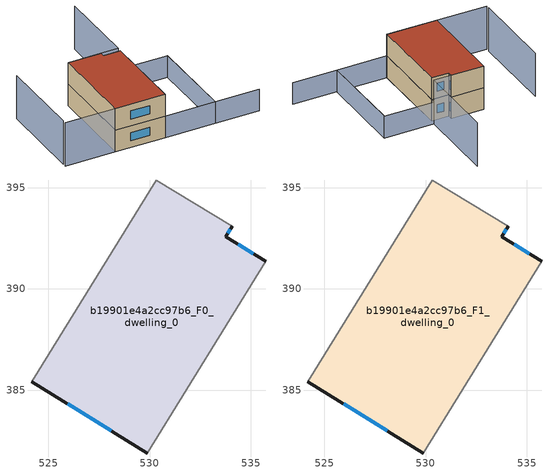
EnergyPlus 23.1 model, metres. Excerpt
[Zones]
b19901e4a2cc97b6_F0_dwelling_0
 floor ground (EU_floor_Construction): 534.1,393.09 533.77,392.57 535.74,391.36 529.89,381.89 524.18,385.41 530.34,395.37 z0
 wall outside (EU_wall_Construction): 524.18,385.41 529.89,381.89 / 535.74,391.36 533.77,392.57 534.1,393.09 z0:3
 wall adiabatic (EU_wall_Construction): 529.89,381.89 535.74,391.36 / 534.1,393.09 530.34,395.37 524.18,385.41 z0:3
 window (EU_Window_Construction): 525.96,384.31 528.11,382.99 / 533.87,392.73 534,392.93 / 535.13,391.73 534.39,392.19 z0.93:2.07
b19901e4a2cc97b6_F1_dwelling_0
 floor to b19901e4a2cc97b6_F0_dwelling_0 (EU_floor_Construction): 534.1,393.09 533.77,392.57 535.74,391.36 529.89,381.89 524.18,385.41 530.34,395.37 z3
 wall outside (EU_wall_Construction): 524.18,385.41 529.89,381.89 / 535.74,391.36 533.77,392.57 534.1,393.09 z3:6
 wall adiabatic (EU_wall_Construction): 529.89,381.89 535.74,391.36 / 534.1,393.09 530.34,395.37 524.18,385.41 z3:6
 window (EU_Window_Construction): 525.96,384.31 528.11,382.99 / 533.87,392.73 534,392.93 / 535.13,391.73 534.39,392.19 z3.93:5.07
 roof outside (EU_roof_Construction): 529.89,381.89 535.74,391.36 533.77,392.57 534.1,393.09 530.34,395.37 524.18,385.41 z6
shading: 540.66,375.25 535.6,378.37 / 535.6,378.37 541.79,388.41 / 541.8,388.41 535.59,378.36 / 535.59,378.36 529.89,381.89 / 529.89,381.89 536.1,391.93 / 536.1,391.93 541.8,388.41 z0:3; 524.18,385.41 518.48,388.94 / 524.82,399.19 518.73,389.32 / 541.8,401.02 536.1,391.81 / 536.1,391.81 530.34,395.37 z0:6
[Building]
EU S2 Campaign: North Axis=0; Terrain=City; Solar Distribution=FullExterior
[Site:Location]
Montreal-Trudeau.Intl.AP: Latitude=45.4667; Longitude=-73.75; Time Zone=-5; Elevation=36
[SizingPeriod:WeatherFileDays]
AnnualSizingPeriod: Begin Month=1; Begin Day of Month=1; End Month=12; End Day of Month=31; Day of Week for Start Day=Monday; Use Weather File Daylight Saving Period=No; Use Weather File Rain and Snow Indicators=No
[MATERIAL]
EU_InternalMass_Material: Roughness=MediumRough; Thickness=0.1; Conductivity=1; Density=1800; Specific Heat=900; Thermal Absorptance=0.9; Solar Absorptance=0.7; Visible Absorptance=0.7
[MATERIAL:NOMASS] Roughness=MediumRough; Thermal Absorptance=0.9; Solar Absorptance=0.7; Visible Absorptance=0.7
Name | Thermal Resistance
EU_wall_NoMass; EU_floor_NoMass | 1.36485
EU_roof_NoMass | 2.55992
[WINDOWMATERIAL:SIMPLEGLAZINGSYSTEM]
EU_Window_SimpleGlazing: UFactor=3.92339; Solar Heat Gain Coefficient=0.8; Visible Transmittance=0.8
[CONSTRUCTION]
EU_wall_Construction: EU_wall_NoMass
EU_roof_Construction: EU_roof_NoMass
EU_floor_Construction: EU_floor_NoMass
EU_Window_Construction: EU_Window_SimpleGlazing
EU_InternalMass_Construction: EU_InternalMass_Material
[ZONE] Type=1; Multiplier=1; Ceiling Height=autocalculate; Floor Area=autocalculate; Part of Total Floor Area=Yes
Name | Volume
b19901e4a2cc97b6_F0_dwelling_0 | 231.744
b19901e4a2cc97b6_F1_dwelling_0 | 231.743
[INTERNALMASS] Construction=EU_InternalMass_Construction; Surface Area=77.2476
Name | Zone or ZoneList
b19901e4a2cc97b6_F0_dwelling_0_EU_InternalMass | b19901e4a2cc97b6_F0_dwelling_0
b19901e4a2cc97b6_F1_dwelling_0_EU_InternalMass | b19901e4a2cc97b6_F1_dwelling_0
[OTHEREQUIPMENT] Fuel Type=Electricity; Design Level Calculation Method=Watts/Area; Power per Zone Floor Area=1; Fraction Latent=0; Fraction Radiant=0; Fraction Lost=0; Carbon Dioxide Generation Rate=0; EndUse Subcategory=EU_Step8_InternalGains
Name | Zone or ZoneList or Space or SpaceList | Schedule
EU_Step8_InternalGain_b19901e4a2cc97b6_F0_dwelling_0_f000 | b19901e4a2cc97b6_F0_dwelling_0 | EU_Step8_GainSchedule_b19901e4a2cc97b6_F0_dwelling_0_f000
EU_Step8_InternalGain_b19901e4a2cc97b6_F1_dwelling_0_f000 | b19901e4a2cc97b6_F1_dwelling_0 | EU_Step8_GainSchedule_b19901e4a2cc97b6_F1_dwelling_0_f000
[ZONEVENTILATION:DESIGNFLOWRATE] Schedule=EU_AlwaysOn; Design Flow Rate Calculation Method=AirChanges/Hour; Air Changes per Hour=0.860309; Ventilation Type=Natural; Fan Pressure Rise=0; Fan Total Efficiency=1; Constant Term Coefficient=1; Temperature Term Coefficient=0; Velocity Term Coefficient=0; Velocity Squared Term Coefficient=0; Minimum Indoor Temperature=-100; Maximum Indoor Temperature=100; Delta Temperature=-100; Minimum Outdoor Temperature=-100; Maximum Outdoor Temperature=100; Maximum Wind Speed=40
Name | Zone or ZoneList or Space or SpaceList
EU_ConstantAir_b19901e4a2cc97b6_F0_dwelling_0 | b19901e4a2cc97b6_F0_dwelling_0
EU_ConstantAir_b19901e4a2cc97b6_F1_dwelling_0 | b19901e4a2cc97b6_F1_dwelling_0
[HVACTEMPLATE:THERMOSTAT] Constant Heating Setpoint=20; Constant Cooling Setpoint=50
EU_HeatOnly_b19901e4a2cc97b6_F0_dwelling_0; EU_HeatOnly_b19901e4a2cc97b6_F1_dwelling_0
[HVACTEMPLATE:ZONE:IDEALLOADSAIRSYSTEM] System Availability Schedule=EU_AlwaysOn; Maximum Heating Supply Air Temperature=50; Minimum Cooling Supply Air Temperature=13; Maximum Heating Supply Air Humidity Ratio=0.0156; Minimum Cooling Supply Air Humidity Ratio=0.0077; Heating Limit=NoLimit; Cooling Limit=NoLimit; Heating Availability Schedule=EU_AlwaysOn; Cooling Availability Schedule=EU_CoolingOff; Dehumidification Control Type=ConstantSensibleHeatRatio; Cooling Sensible Heat Ratio=0.7; Dehumidification Setpoint=60; Humidification Control Type=None; Humidification Setpoint=30; Outdoor Air Method=None; Outdoor Air Flow Rate per Person=0.00944; Outdoor Air Flow Rate per Zone Floor Area=0; Outdoor Air Flow Rate per Zone=0; Demand Controlled Ventilation Type=None; Outdoor Air Economizer Type=NoEconomizer; Heat Recovery Type=None; Sensible Heat Recovery Effectiveness=0.7; Latent Heat Recovery Effectiveness=0.65
Name | Template Thermostat
b19901e4a2cc97b6_F0_dwelling_0 | EU_HeatOnly_b19901e4a2cc97b6_F0_dwelling_0
b19901e4a2cc97b6_F1_dwelling_0 | EU_HeatOnly_b19901e4a2cc97b6_F1_dwelling_0
[SIZING:ZONE] Zone Cooling Design Supply Air Temperature Input Method=SupplyAirTemperature; Zone Cooling Design Supply Air Temperature=13; Zone Heating Design Supply Air Temperature Input Method=SupplyAirTemperature; Zone Heating Design Supply Air Temperature=50; Zone Cooling Design Supply Air Humidity Ratio=0.008; Zone Heating Design Supply Air Humidity Ratio=0.008; Cooling Design Air Flow Method=DesignDay; Cooling Design Air Flow Rate=0; Cooling Minimum Air Flow per Zone Floor Area=0.000762; Cooling Minimum Air Flow=0; Cooling Minimum Air Flow Fraction=0.2; Heating Design Air Flow Method=DesignDay; Heating Design Air Flow Rate=0; Heating Maximum Air Flow per Zone Floor Area=0.002032; Heating Maximum Air Flow=0.141576; Heating Maximum Air Flow Fraction=0.3; Account for Dedicated Outdoor Air System=No; Dedicated Outdoor Air System Control Strategy=NeutralSupplyAir; Dedicated Outdoor Air Low Setpoint Temperature for Design=autosize; Dedicated Outdoor Air High Setpoint Temperature for Design=autosize; Zone Load Sizing Method=Sensible Load Only No Latent Load; Zone Latent Cooling Design Supply Air Humidity Ratio Input Method=HumidityRatioDifference; Zone Cooling Design Supply Air Humidity Ratio Difference=0.005; Zone Latent Heating Design Supply Air Humidity Ratio Input Method=HumidityRatioDifference; Zone Humidification Design Supply Air Humidity Ratio Difference=0.005
b19901e4a2cc97b6_F0_dwelling_0; b19901e4a2cc97b6_F1_dwelling_0
[SCHEDULE:CONSTANT]
Name | Hourly Value
EU_AlwaysOn | 1
EU_CoolingOff | 0
[SCHEDULE:FILE] Column Number=1; Rows to Skip at Top=0; Number of Hours of Data=8760; Column Separator=Comma; Interpolate to Timestep=No; Minutes per Item=60; Adjust Schedule for Daylight Savings=Yes
Name | File
EU_Step8_GainSchedule_b19901e4a2cc97b6_F0_dwelling_0_f000 | ../../schedules/b19901e4a2cc97b6/b19901e4a2cc97b6_F0_dwelling_0_f000_gain.csv
EU_Step8_GainSchedule_b19901e4a2cc97b6_F1_dwelling_0_f000 | ../../schedules/b19901e4a2cc97b6/b19901e4a2cc97b6_F1_dwelling_0_f000_gain.csv
